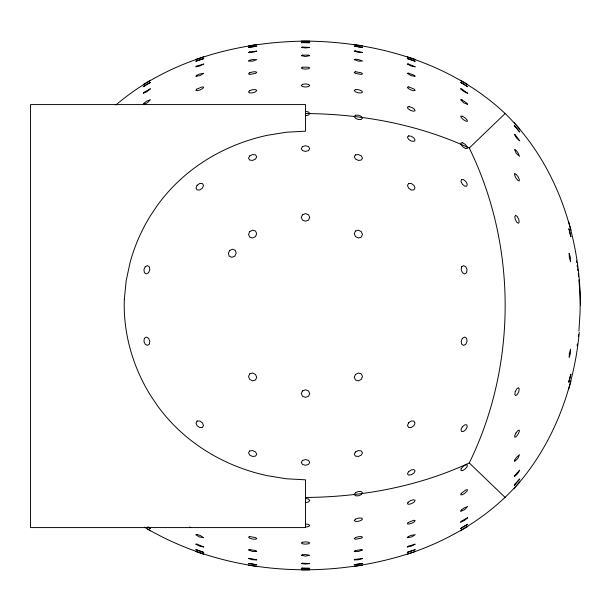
<?xml version="1.0" encoding="UTF-8"?>
<svg xmlns="http://www.w3.org/2000/svg" width="611" height="611" viewBox="0 0 611 611"><rect width="100%" height="100%" fill="white"/><g stroke="black" fill="none" stroke-linecap="round" stroke-linejoin="round"><path stroke-width="0.92" d="M578.907 331.17L580.038 312.794A82.027 23.997 89.8 0 0 579.77 291.134L578.938 279.914M578.342 336.554L578.564 334.668M579.266 332.422C574.371 385.029 556.041 436.941 522.741 478.352C494.589 512.56 456.089 536.901 414.609 551.71C327.756 581.252 227.697 575.142 147.641 529.073M577.105 345.826L577.364 344.001M568.757 389.024L570.995 380.867M305.5 497.461C361.575 497.041 418.207 486.654 469.256 462.962C517.12 365.477 517.12 245.523 469.256 148.038C418.207 124.346 361.575 113.959 305.5 113.539M514.195 488.273L519.808 481.942M469.256 148.038L505.144 113.539C556.094 163.236 580.221 235.288 580.45 305.5M115.8 105.077C167.872 60.428 237.908 41.724 305.5 41.128C377.499 41.502 451.896 63.414 505.144 113.539M143.249 84.555L150.505 80.209M460.495 530.791L467.751 526.445M195.741 59.488L203.753 56.77M407.247 554.23L415.259 551.512M305.5 115.7L308.494 115.067L309.731 113.539L308.494 112.004L305.5 111.37M305.5 502.616L308.494 502.005L309.731 500.524L308.494 499.042L305.5 498.423M248.448 45.871L256.803 44.565M354.197 566.435L362.552 565.129M305.5 527.056L308.494 526.606L309.731 525.521L308.494 524.429L305.5 523.978M301.269 41.128L309.731 41.128M301.269 569.872L309.731 569.872M354.197 44.565L362.552 45.871M248.448 565.129L256.803 566.435M407.247 56.77L415.259 59.488M195.741 551.512L203.753 554.23M189.54 526.965L190.938 527.576M147.373 527.056L150.489 528.637L148.282 526.995M460.495 80.209L467.751 84.555M144.311 527.079L150.505 530.791M469.256 462.962L505.144 497.461M514.195 122.727L519.808 129.058M568.757 221.976L570.995 230.133M576.41 260.76L576.715 262.539M577.151 265.235L577.41 267.068M577.678 268.909L577.937 270.742M578.266 273.583L578.594 276.416M124.331 299.337C123.689 315.788 125.736 332.3 129.998 348.194A176.862 176.862 0 0 0 150.443 395.279L157.149 405.299A171.813 171.813 0 0 0 183.201 433.963C195.482 444.701 209.229 453.736 223.924 460.816A193.351 193.351 0 0 0 267.358 475.694L286.33 478.772L305.5 479.826L305.5 527.576L30.55 527.576L30.55 104.573L305.5 104.573L305.5 131.174L286.33 132.228L267.351 135.298A193.351 193.351 0 0 0 223.924 150.184C209.229 157.264 195.482 166.291 183.201 177.037A171.813 171.813 0 0 0 157.149 205.701L150.443 215.721A176.862 176.862 0 0 0 130.006 262.806L126.149 280.915L124.331 299.337M514.798 173.753L514.699 175.258L515.951 178L517.815 180.367L519.197 180.978L519.297 179.466L518.052 176.724L516.188 174.356L514.798 173.753M461.106 468.828L460.946 470.523L462.649 470.585L465.215 468.981L467.148 466.644L467.3 464.94L465.597 464.879L463.031 466.483L461.106 468.828M568.956 381.073L568.841 382.326L570.911 374.123L568.956 381.073M569.345 353.311L569.169 357.572L570.407 353.486L570.582 349.225L569.345 353.311M569.169 253.428L569.345 257.689L570.582 261.775L570.407 257.514L569.169 253.428M515.256 391.659L514.806 394.462L515.646 395.623L517.28 394.462L518.747 391.659L519.19 388.856L518.349 387.702L516.723 388.856L515.256 391.659M144.402 338.288L143.921 341.228L145.174 344.176L147.419 345.391L149.344 344.176L149.825 341.228L148.58 338.288L146.334 337.073L144.402 338.288M461.656 266.824L461.175 269.772L462.42 272.712L464.666 273.927L466.598 272.712L467.079 269.772L465.826 266.824L463.581 265.609L461.656 266.824M514.722 460.152L514.493 461.526L517.716 458.647L519.51 454.714L516.28 457.593L514.722 460.152M461.442 179.603L461.015 181.559L462.405 184.278L464.803 186.179L466.804 186.141L467.239 184.186L465.842 181.459L463.443 179.565L461.442 179.603M461.213 493.421L460.747 494.857L462.26 494.795L464.864 493.283L467.033 491.191L467.499 489.755L465.994 489.816L461.213 493.421M514.783 475.465L514.317 476.687L517.456 473.792L519.678 470.142L514.783 475.465M197.101 185.301L196.001 187.974L197.101 189.922L199.751 189.998L202.401 188.157L203.501 185.484L202.401 183.537L199.751 183.46L197.101 185.301M408.599 422.843L407.499 425.516L408.599 427.463L411.249 427.54L413.899 425.699L414.999 423.026L413.899 421.078L411.249 421.002L408.599 422.843M408.056 502.28L407.415 503.831L409.019 504.342L411.929 503.51L414.441 501.814L415.083 500.256L413.479 499.752L410.569 500.585L408.056 502.28M249.731 231.592L248.532 234.479L249.731 237.129L252.626 237.992L255.52 236.556L256.719 233.669L255.52 231.019L252.626 230.156L249.731 231.592M355.48 374.444L354.281 377.331L355.48 379.981L358.374 380.844L361.269 379.408L362.468 376.521L361.269 373.871L358.374 373.008L355.48 374.444M145.174 266.824L143.921 269.772L144.402 272.712L146.334 273.927L148.58 272.712L149.825 269.772L149.344 266.824L147.419 265.609L145.174 266.824M462.42 338.288L461.175 341.228L461.656 344.176L463.581 345.391L465.826 344.176L467.079 341.228L466.598 338.288L464.666 337.073L462.42 338.288M249.731 373.871L248.532 376.521L249.731 379.408L252.626 380.844L255.52 379.981L256.719 377.331L255.52 374.444L252.626 373.008L249.731 373.871M355.48 231.019L354.281 233.669L355.48 236.556L358.374 237.992L361.269 237.129L362.468 234.479L361.269 231.592L358.374 230.156L355.48 231.019M515.951 433L514.699 435.742L514.798 437.247L516.188 436.644L518.052 434.276L519.297 431.534L519.197 430.022L517.815 430.633L515.951 433M302.506 214.744L301.269 217.424L302.506 220.097L305.5 221.205L308.494 220.097L309.731 217.424L308.494 214.744L305.5 213.636L302.506 214.744M302.506 390.903L301.269 393.576L302.506 396.256L305.5 397.364L308.494 396.256L309.731 393.576L308.494 390.903L305.5 389.795L302.506 390.903M229.782 250.388L228.338 253.267L229.194 256.146L231.867 257.338L234.777 256.146L236.22 253.267L235.365 250.388L232.692 249.196L229.782 250.388M462.405 426.722L461.015 429.441L461.442 431.397L463.443 431.435L465.842 429.541L467.239 426.814L466.804 424.859L464.803 424.821L462.405 426.722M249.716 155.912L248.517 158.196L249.716 160.067L252.626 160.418L255.528 159.051L256.735 156.76L255.528 154.889L252.626 154.537L249.716 155.912M355.472 451.949L354.265 454.24L355.472 456.112L358.374 456.463L361.284 455.088L362.483 452.804L361.284 450.933L358.374 450.582L355.472 451.949M408.545 471.707L407.422 473.846L408.545 475.114L411.249 474.778L413.96 473.029L415.083 470.89L413.96 469.622L411.249 469.958L408.545 471.707M144.051 103.236L143.379 104.443L147.373 102.793L150.375 99.692L146.38 101.342L144.051 103.236M461.305 510.101L460.625 511.308L464.62 509.658L467.621 506.557L463.627 508.207L461.305 510.101M197.101 421.078L196.001 423.026L197.101 425.699L199.751 427.54L202.401 427.463L203.501 425.516L202.401 422.843L199.751 421.002L197.101 421.078M408.599 183.537L407.499 185.484L408.599 188.157L411.249 189.998L413.899 189.922L414.999 187.974L413.899 185.301L411.249 183.46L408.599 183.537M514.874 484.279L514.225 485.355L519.778 478.971L514.874 484.279M302.506 146.571L301.269 148.58L302.506 150.596L305.5 151.429L308.494 150.596L309.731 148.58L308.494 146.571L305.5 145.739L302.506 146.571M302.506 460.404L301.269 462.42L302.506 464.429L305.5 465.261L308.494 464.429L309.731 462.42L308.494 460.404L305.5 459.571L302.506 460.404M355.472 154.889L354.265 156.76L355.472 159.051L358.374 160.418L361.284 160.067L362.483 158.196L361.284 155.912L358.374 154.537L355.472 154.889M249.716 450.933L248.517 452.804L249.716 455.088L252.626 456.463L255.528 456.112L256.735 454.24L255.528 451.949L252.626 450.582L249.716 450.933M196.666 89.183L195.841 90.428L197.307 90.734L200.202 89.916L202.837 88.458L203.662 87.213L202.195 86.907L196.666 89.183M408.163 522.542L407.338 523.787L408.805 524.093L411.699 523.276L414.334 521.817L415.159 520.572L413.693 520.267L408.163 522.542M355.457 492.687L354.243 494.452L355.457 495.758L358.374 495.842L361.292 494.65L362.506 492.886L361.292 491.58L358.374 491.496L355.457 492.687M515.646 215.377L514.806 216.538L515.256 219.341L516.723 222.144L518.349 223.298L519.19 222.144L518.747 219.341L517.28 216.538L515.646 215.377M144.127 92.284L143.302 93.3L147.182 91.52L150.443 88.763L144.127 92.284M461.381 521.229L460.557 522.237L464.436 520.457L467.698 517.7L461.381 521.229M408.545 135.886L407.422 137.154L408.545 139.293L411.249 141.042L413.96 141.378L415.083 140.11L413.96 137.971L411.249 136.222L408.545 135.886M249.693 90.672L248.478 92.024L249.693 92.925L252.626 92.849L255.558 91.833L256.773 90.481L255.558 89.58L252.626 89.657L249.693 90.672M355.442 519.167L354.227 520.519L355.442 521.42L358.374 521.343L361.307 520.328L362.522 518.976L361.307 518.075L358.374 518.151L355.442 519.167M355.457 115.242L354.243 116.548L355.457 118.313L358.374 119.504L361.292 119.42L362.506 118.114L361.292 116.35L358.374 115.158L355.457 115.242M196.742 75.313L195.795 76.314L200.049 75.604L203.707 73.32L199.453 74.023L196.742 75.313M408.24 536.687L407.293 537.68L411.547 536.977L415.205 534.686L410.951 535.396L408.24 536.687M302.506 84.394L301.269 85.479L302.506 86.571L305.5 87.022L308.494 86.571L309.731 85.479L308.494 84.394L305.5 83.944L302.506 84.394M144.211 85.937L143.264 86.762L150.489 82.363L144.211 85.937M461.458 527.812L460.511 528.637L467.736 524.238L461.458 527.812M249.685 72.793L248.463 73.832L249.685 74.443L255.566 73.396L256.78 72.35L255.566 71.747L252.626 71.922L249.685 72.793M355.434 537.604L354.22 538.65L355.434 539.253L361.315 538.207L362.537 537.168L361.315 536.557L358.374 536.741L355.434 537.604M196.803 66.064L195.764 66.843L199.934 65.942L203.73 63.995L196.803 66.064M408.301 546.219L407.27 547.005L411.432 546.097L415.236 544.157L408.301 546.219M355.442 89.58L354.227 90.481L355.442 91.833L358.374 92.849L361.307 92.925L362.522 92.024L361.307 90.672L358.374 89.657L355.442 89.58M249.678 60.252L248.456 61.047L252.626 61.161L256.796 59.626L252.626 59.511L249.678 60.252M355.426 550.587L354.204 551.374L358.374 551.489L362.544 549.953L361.322 549.579L355.426 550.587M302.506 67.187L301.269 67.989L302.506 68.783L305.5 69.119L308.494 68.783L309.731 67.989L308.494 67.187L302.506 67.187M302.506 542.217L301.269 543.011L302.506 543.813L305.5 544.141L308.494 543.813L309.731 543.011L308.494 542.217L305.5 541.881L302.506 542.217M196.857 60.733L195.749 61.321L203.753 58.572L196.857 60.733M408.362 551.84L407.247 552.428L415.251 549.679L408.362 551.84M355.434 71.747L354.22 72.35L355.434 73.396L361.315 74.443L362.537 73.832L361.315 72.793L355.434 71.747M249.685 536.557L248.463 537.168L249.685 538.207L252.626 539.078L255.566 539.253L256.78 538.65L255.566 537.604L249.685 536.557M249.616 51.912L248.456 52.477L252.71 52.302L256.796 51.095L249.616 51.912M355.365 559.34L354.204 559.905L358.458 559.729L362.544 558.523L355.365 559.34M302.506 55.112L301.269 55.677L305.5 56.472L309.731 55.677L308.494 55.112L302.506 55.112M302.506 554.757L301.269 555.323L305.5 556.117L309.731 555.323L305.5 554.528L302.506 554.757M409.019 106.658L407.415 107.169L408.056 108.72L410.569 110.415L413.479 111.248L415.083 110.744L414.441 109.186L411.929 107.49L409.019 106.658M249.639 47.131L248.448 47.505L256.803 46.176L249.639 47.131M355.396 564.449L354.197 564.824L362.552 563.495L355.396 564.449M355.426 59.252L354.204 59.626L358.374 61.161L362.544 61.047L358.374 59.511L355.426 59.252M249.678 549.579L248.456 549.953L252.626 551.489L256.796 551.374L255.574 550.587L249.678 549.579M302.506 47.078L301.269 47.437L305.5 47.948L309.731 47.437L302.506 47.078M302.506 563.205L301.269 563.563L305.5 564.075L309.731 563.563L302.506 563.205M408.805 86.907L407.338 87.213L408.163 88.458L410.798 89.916L413.693 90.734L415.159 90.428L414.334 89.183L408.805 86.907M302.506 42.503L301.269 42.678L309.731 42.678L302.506 42.503M302.506 568.138L301.269 568.322L309.731 568.322L302.506 568.138M355.487 50.927L354.204 51.095L358.29 52.302L362.544 52.477L355.487 50.927M249.739 558.362L248.456 558.523L252.542 559.729L256.796 559.905L249.739 558.362M408.667 73.198L407.293 73.32L410.951 75.604L415.205 76.314L414.258 75.313L408.667 73.198M197.162 534.564L195.795 534.686L199.453 536.977L203.707 537.68L200.049 535.396L197.162 534.564M462.695 142.791L460.969 142.867L461.091 144.586L462.993 146.953L465.559 148.565L467.285 148.496L467.155 146.77L465.261 144.41L462.695 142.791M355.449 46.192L354.197 46.176L362.552 47.505L355.449 46.192M249.7 563.51L248.448 563.495L256.803 564.824L249.7 563.51M462.26 116.205L460.747 116.143L461.213 117.579L463.39 119.672L465.994 121.184L467.499 121.245L467.033 119.809L464.864 117.717L462.26 116.205M408.568 64.048L407.27 63.995L411.066 65.942L415.236 66.843L408.568 64.048M197.063 544.202L195.764 544.157L199.568 546.097L203.73 547.005L197.063 544.202M462 99.876L460.625 99.692L463.627 102.793L467.621 104.443L466.949 103.236L462 99.876M408.484 58.793L407.247 58.572L415.251 61.321L408.484 58.793M196.986 549.9L195.749 549.679L203.753 552.428L196.986 549.9M461.817 89.084L460.557 88.763L463.818 91.52L467.698 93.3L461.817 89.084M461.679 82.829L460.511 82.363L467.736 86.762L461.679 82.829M515.737 150.1L514.493 149.474L516.28 153.407L519.51 156.286L517.716 152.353L515.737 150.1M515.424 135.008L514.317 134.313L516.539 137.956L519.678 140.858L515.424 135.008M515.203 126.439L514.225 125.645L519.778 132.029L515.203 126.439M569.33 229.828L568.841 228.674L570.911 236.877L569.33 229.828"/></g></svg>
